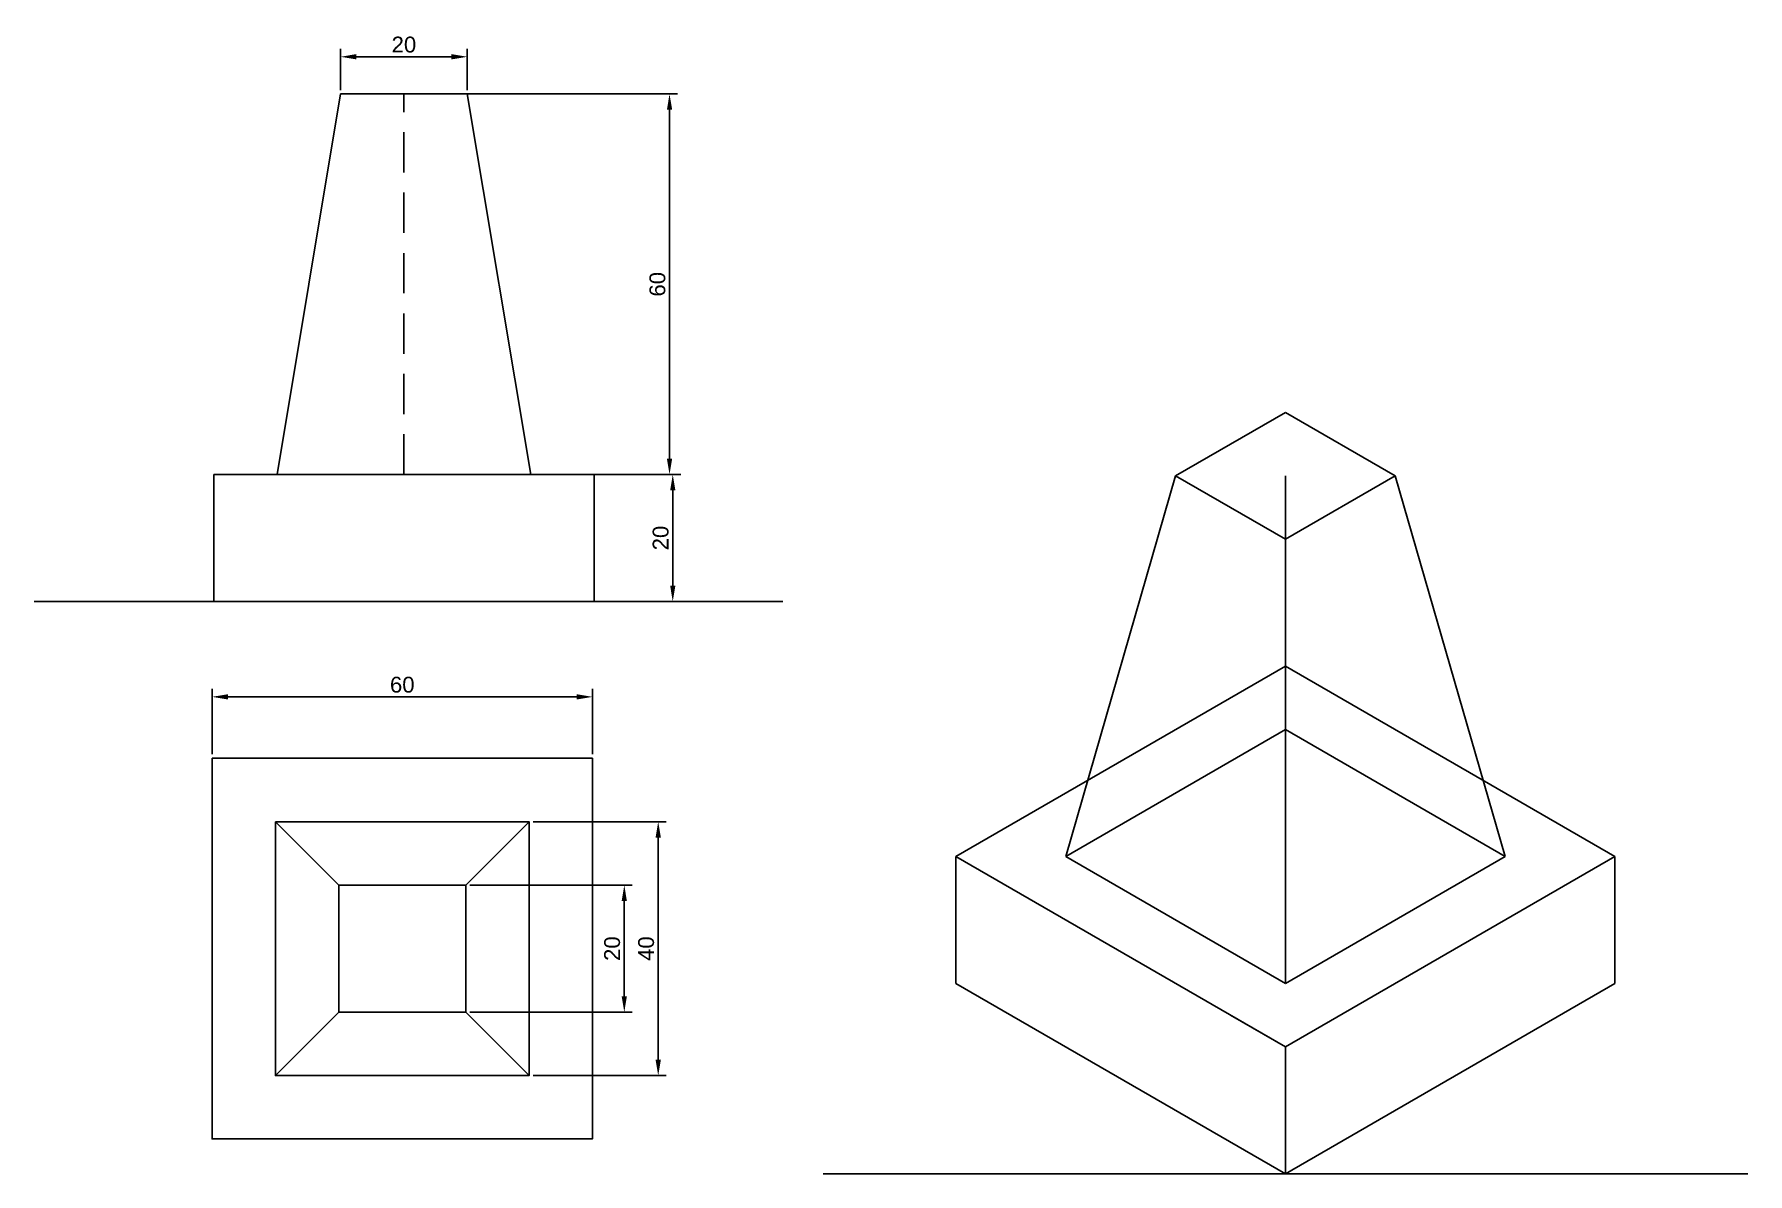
# Paper-space layout 'Layout4' of a CAD drawing. Header units: millimetres. Extents: x 9 to 279, y 26 to 205.
import ezdxf

# ---------------------------------------------------------------- set-up
doc = ezdxf.new("R2010")
doc.units = ezdxf.units.MM
doc.linetypes.add('HIDDEN', pattern=[9.525, 6.35, -3.175])
doc.styles.get("Standard").update_dxf_attribs({"font": 'arial.ttf'})
doc.dimstyles.new('ISO-25', dxfattribs={"dimtxt": 2.5, "dimasz": 2.5, "dimexe": 1.25, "dimexo": 0.625, "dimtad": 1, "dimdec": 0, "dimdsep": 46, "dimtxsty": 'Standard', "dimcen": 2.5, "dimadec": 0, "dimazin": 2, "dimtfac": 1, "dimtdec": 0, "dimtmove": 0, "dimatfit": 3, "dimfxl": 1, "dimarcsym": 0})

# ---------------------------------------------------------------- blocks, each defined once
blk = doc.blocks.new('*D17')
at = {"color": 0, "lineweight": -2, "transparency": 16777216}
for p, q in [((36.7, 91.74), (36.7, 102.05)), ((39.2, 100.8), (94.2, 100.8)), ((96.7, 91.74), (96.7, 102.05))]:
    blk.add_line(p, q, dxfattribs=at)
at = {"color": 0, "transparency": 16777216}
for points in [[(39.2, 101.21), (39.2, 100.38), (36.7, 100.8)], [(94.2, 101.21), (94.2, 100.38), (96.7, 100.8)]]:
    blk.add_solid(points, dxfattribs=at)
at = {"layer": 'Defpoints', "color": 0, "transparency": 16777216}
for p in [(96.7, 100.8), (36.7, 91.11), (96.7, 91.11)]:
    blk.add_point(p, dxfattribs=at)
at = {"color": 0, "transparency": 16777216, "insert": (66.7, 102.7), "char_height": 2.5, "attachment_point": 5}
blk.add_mtext('60', dxfattribs=at)
blk = doc.blocks.new('*D18')
at = {"color": 0, "lineweight": -2, "transparency": 16777216}
for p, q in [((87.33, 81.11), (108.32, 81.11)), ((107.07, 78.61), (107.07, 43.61)), ((87.33, 41.11), (108.32, 41.11))]:
    blk.add_line(p, q, dxfattribs=at)
at = {"color": 0, "transparency": 16777216}
for points in [[(106.65, 78.61), (107.49, 78.61), (107.07, 81.11)], [(106.65, 43.61), (107.49, 43.61), (107.07, 41.11)]]:
    blk.add_solid(points, dxfattribs=at)
at = {"layer": 'Defpoints', "color": 0, "transparency": 16777216}
for p in [(86.7, 81.11), (86.7, 41.11), (107.07, 41.11)]:
    blk.add_point(p, dxfattribs=at)
at = {"color": 0, "transparency": 16777216, "insert": (105.17, 61.11), "char_height": 2.5, "attachment_point": 5, "rotation": 90}
blk.add_mtext('40', dxfattribs=at)
blk = doc.blocks.new('*D19')
at = {"color": 0, "lineweight": -2, "transparency": 16777216}
for p, q in [((77.33, 71.11), (102.97, 71.11)), ((101.72, 68.61), (101.72, 53.61)), ((77.33, 51.11), (102.97, 51.11))]:
    blk.add_line(p, q, dxfattribs=at)
at = {"color": 0, "transparency": 16777216}
for points in [[(101.3, 68.61), (102.13, 68.61), (101.72, 71.11)], [(101.3, 53.61), (102.13, 53.61), (101.72, 51.11)]]:
    blk.add_solid(points, dxfattribs=at)
at = {"layer": 'Defpoints', "color": 0, "transparency": 16777216}
for p in [(76.7, 71.11), (76.7, 51.11), (101.72, 51.11)]:
    blk.add_point(p, dxfattribs=at)
at = {"color": 0, "transparency": 16777216, "insert": (99.81, 61.11), "char_height": 2.5, "attachment_point": 5, "rotation": 90}
blk.add_mtext('20', dxfattribs=at)
blk = doc.blocks.new('*D20')
at = {"color": 0, "lineweight": -2, "transparency": 16777216}
for p, q in [((97.58, 135.83), (110.61, 135.83)), ((109.36, 118.33), (109.36, 133.33)), ((97.58, 115.83), (110.61, 115.83))]:
    blk.add_line(p, q, dxfattribs=at)
at = {"color": 0, "transparency": 16777216}
for points in [[(108.95, 133.33), (109.78, 133.33), (109.36, 135.83)], [(108.95, 118.33), (109.78, 118.33), (109.36, 115.83)]]:
    blk.add_solid(points, dxfattribs=at)
at = {"layer": 'Defpoints', "color": 0, "transparency": 16777216}
for p in [(96.96, 135.83), (109.36, 135.83), (96.96, 115.83)]:
    blk.add_point(p, dxfattribs=at)
at = {"color": 0, "transparency": 16777216, "insert": (107.46, 125.83), "char_height": 2.5, "attachment_point": 5, "rotation": 90}
blk.add_mtext('20', dxfattribs=at)
blk = doc.blocks.new('*D21')
at = {"color": 0, "lineweight": -2, "transparency": 16777216}
for p, q in [((67.58, 195.83), (110.1, 195.83)), ((108.85, 138.33), (108.85, 193.33)), ((67.58, 135.83), (110.1, 135.83))]:
    blk.add_line(p, q, dxfattribs=at)
at = {"color": 0, "transparency": 16777216}
for points in [[(108.44, 193.33), (109.27, 193.33), (108.85, 195.83)], [(108.44, 138.33), (109.27, 138.33), (108.85, 135.83)]]:
    blk.add_solid(points, dxfattribs=at)
at = {"layer": 'Defpoints', "color": 0, "transparency": 16777216}
for p in [(66.96, 195.83), (108.85, 195.83), (66.96, 135.83)]:
    blk.add_point(p, dxfattribs=at)
at = {"color": 0, "transparency": 16777216, "insert": (106.95, 165.83), "char_height": 2.5, "attachment_point": 5, "rotation": 90}
blk.add_mtext('60', dxfattribs=at)
blk = doc.blocks.new('*D22')
at = {"color": 0, "lineweight": -2, "transparency": 16777216}
for p, q in [((56.96, 196.45), (56.96, 202.94)), ((76.96, 196.45), (76.96, 202.94)), ((59.46, 201.69), (74.46, 201.69))]:
    blk.add_line(p, q, dxfattribs=at)
at = {"color": 0, "transparency": 16777216}
for points in [[(59.46, 202.11), (59.46, 201.28), (56.96, 201.69)], [(74.46, 202.11), (74.46, 201.28), (76.96, 201.69)]]:
    blk.add_solid(points, dxfattribs=at)
at = {"layer": 'Defpoints', "color": 0, "transparency": 16777216}
for p in [(76.96, 201.69), (56.96, 195.83), (76.96, 195.83)]:
    blk.add_point(p, dxfattribs=at)
at = {"color": 0, "transparency": 16777216, "insert": (66.96, 203.6), "char_height": 2.5, "attachment_point": 5}
blk.add_mtext('20', dxfattribs=at)

psp = doc.layouts.new('Layout4')

# ---------------------------------------------------------------- linework, layer by layer
for p, q in [((56.96, 195.83), (46.96, 135.83)), ((66.96, 195.83), (56.96, 195.83)), ((56.96, 195.83), (66.96, 195.83)), ((66.96, 195.83), (76.96, 195.83)), ((76.96, 195.83), (86.96, 135.83)), ((188.67, 135.63), (205.99, 145.63)), ((205.99, 145.63), (223.31, 135.63)), ((96.96, 135.83), (36.96, 135.83)), ((36.96, 135.83), (36.96, 115.83)), ((36.96, 135.83), (46.96, 135.83)), ((36.96, 135.83), (46.96, 135.83)), ((46.96, 135.83), (86.96, 135.83)), ((96.96, 115.83), (96.96, 135.83)), ((188.67, 135.63), (171.35, 75.63)), ((197.33, 130.63), (188.67, 135.63)), ((205.99, 125.63), (188.67, 135.63)), ((205.99, 75.63), (205.99, 135.63)), ((223.31, 135.63), (205.99, 125.63)), ((223.31, 135.63), (240.63, 75.63)), ((205.99, 125.63), (205.99, 55.63)), ((36.96, 115.83), (8.66, 115.83)), ((8.66, 115.83), (126.7, 115.83)), ((36.96, 115.83), (96.96, 115.83)), ((205.99, 105.63), (154.03, 75.63)), ((257.95, 75.63), (205.99, 105.63)), ((205.99, 95.63), (171.35, 75.63)), ((240.63, 75.63), (205.99, 95.63)), ((56.7, 71.11), (46.7, 81.11)), ((76.7, 71.11), (86.7, 81.11)), ((154.03, 55.63), (154.03, 75.63)), ((154.03, 75.63), (205.99, 45.63)), ((171.35, 75.63), (205.99, 55.63)), ((205.99, 45.63), (257.95, 75.63)), ((205.99, 55.63), (240.63, 75.63)), ((257.95, 55.63), (257.95, 75.63)), ((154.03, 55.63), (205.99, 25.63)), ((205.99, 25.63), (257.95, 55.63)), ((56.7, 51.11), (46.7, 41.11)), ((76.7, 51.11), (86.7, 41.11)), ((205.99, 45.63), (197.33, 50.63)), ((205.99, 25.63), (205.99, 45.63)), ((133.08, 25.63), (278.91, 25.63))]:
    psp.add_line(p, q)
at = {"linetype": 'HIDDEN'}
psp.add_line((66.96, 135.83), (66.96, 195.83), dxfattribs=at)
for points in [[(36.7, 91.11), (36.7, 31.11), (96.7, 31.11), (96.7, 91.11)], [(46.7, 81.11), (46.7, 41.11), (86.7, 41.11), (86.7, 81.11)], [(56.7, 71.11), (56.7, 51.11), (76.7, 51.11), (76.7, 71.11)]]:
    psp.add_lwpolyline(points, close=True)

# ---------------------------------------------------------------- dimensions: what is measured, and where the dimension line sits
for base, p1, p2, picture, middle in [((76.96, 201.69), (56.96, 195.83), (76.96, 195.83), '*D22', (66.96, 203.6)), ((96.7, 100.8), (36.7, 91.11), (96.7, 91.11), '*D17', (66.7, 102.7))]:
    dim = psp.add_linear_dim(base=base, p1=p1, p2=p2, dimstyle='ISO-25')
    dim.commit()
    dim.dimension.update_dxf_attribs({"geometry": picture, "text_midpoint": middle})
for base, p1, p2, picture, middle in [((108.85, 195.83), (66.96, 135.83), (66.96, 195.83), '*D21', (106.95, 165.83)), ((109.36, 135.83), (96.96, 115.83), (96.96, 135.83), '*D20', (107.46, 125.83)), ((107.07, 41.11), (86.7, 81.11), (86.7, 41.11), '*D18', (105.17, 61.11)), ((101.72, 51.11), (76.7, 71.11), (76.7, 51.11), '*D19', (99.81, 61.11))]:
    dim = psp.add_linear_dim(base=base, p1=p1, p2=p2, angle=90, dimstyle='ISO-25')
    dim.commit()
    dim.dimension.update_dxf_attribs({"geometry": picture, "text_midpoint": middle})

doc.saveas('drawing.dxf')
